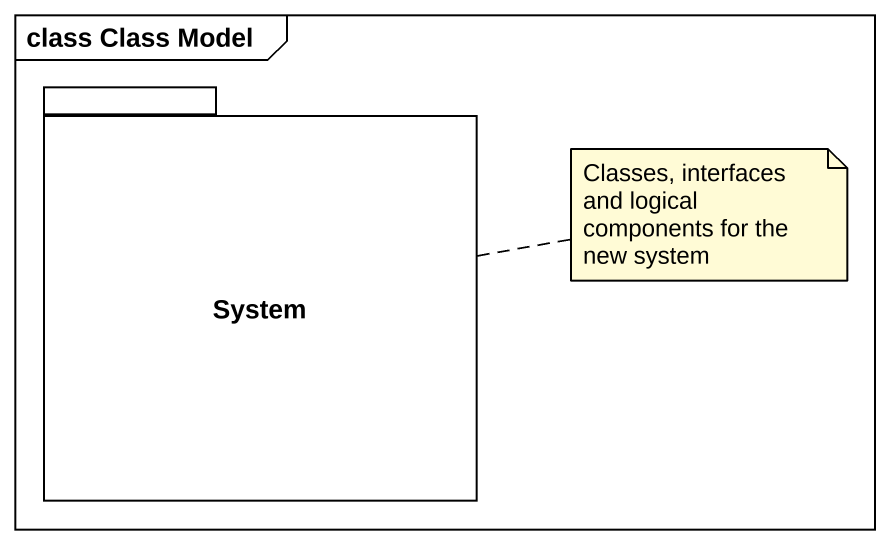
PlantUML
@startuml
mainframe class Class Model
package System {
}
note right of System : Classes, interfaces and logical components for the new system
@enduml
